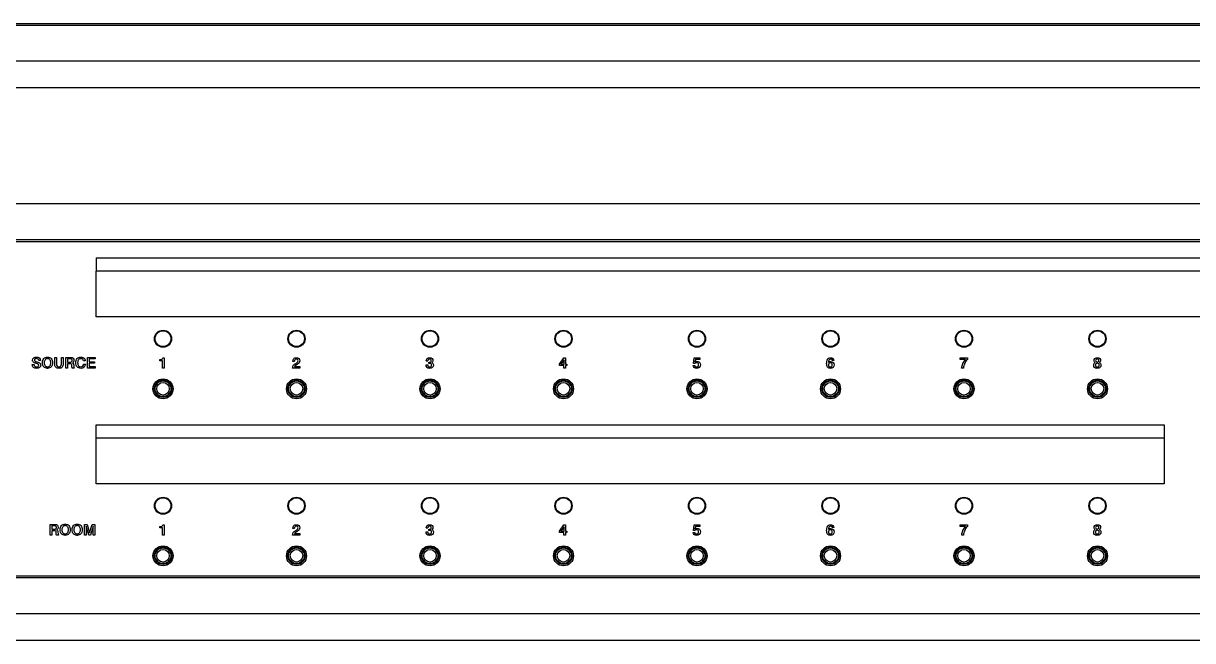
# Model space of a CAD drawing. Header units: inches. Extents: x 29 to 2254, y 8 to 2046.
# Drawn here: x 34.2 to 42.36, y 37.06 to 41.37 of the extents above; entities that cross this region are included whole.
import ezdxf

# ---------------------------------------------------------------- set-up
doc = ezdxf.new("R2010")
doc.units = ezdxf.units.IN
doc.header["$MEASUREMENT"] = 0
doc.layers.add('AV3', color=7, linetype='Continuous')

msp = doc.modelspace()

# ---------------------------------------------------------------- linework, layer by layer
at = {"color": 7, "linetype": 'Continuous'}
for p, q in [((47.4197, 40.1098), (31.312, 40.1098)), ((47.4197, 39.8591), (31.312, 39.8591)), ((47.4057, 39.8451), (31.326, 39.8451)), ((34.7051, 39.7328), (34.7051, 39.6395)), ((34.7051, 39.7328), (45.891, 39.7328)), ((34.7051, 39.3226), (34.7051, 39.6395)), ((45.891, 39.6395), (34.7051, 39.6395)), ((45.891, 39.3226), (34.7051, 39.3226)), ((34.4153, 38.9915), (34.4153, 39.0385)), ((34.4153, 39.0385), (34.4277, 39.0385)), ((34.4277, 39.0385), (34.4277, 38.9922)), ((34.4618, 38.9922), (34.4618, 39.0385)), ((34.4618, 39.0385), (34.4743, 39.0385)), ((34.4743, 39.0385), (34.4743, 38.9915)), ((34.4922, 38.9641), (34.4922, 39.0385)), ((34.4922, 39.0385), (34.5243, 39.0385)), ((34.5044, 39.0281), (34.5044, 39.0052)), ((34.5224, 39.0281), (34.5044, 39.0281)), ((34.5243, 39.0385), (34.5282, 39.0384)), ((34.6436, 38.9641), (34.6436, 39.0385)), ((34.6436, 39.0385), (34.697, 39.0385)), ((34.6558, 39.0276), (34.6558, 39.0082)), ((34.697, 39.0276), (34.6558, 39.0276)), ((34.697, 39.0385), (34.697, 39.0276)), ((35.1697, 39.0365), (35.1787, 39.0365)), ((35.1787, 39.0365), (35.1787, 38.9641)), ((37.94, 38.9916), (37.9694, 39.0344)), ((37.9694, 39.0344), (37.9825, 39.0344)), ((37.9825, 39.0344), (37.9825, 38.9906)), ((38.8746, 38.996), (38.8799, 39.0344)), ((38.8799, 39.0344), (38.9196, 39.0344)), ((38.9196, 39.0344), (38.9196, 39.0242)), ((40.7378, 39.0344), (40.788, 39.0344)), ((40.7378, 39.0237), (40.7378, 39.0344)), ((40.788, 39.0344), (40.788, 39.0247)), ((34.2585, 38.988), (34.2706, 38.988)), ((34.3152, 39.0168), (34.3034, 39.0168)), ((34.5045, 38.9641), (34.4922, 38.9641)), ((34.5044, 39.0052), (34.5221, 39.0052)), ((34.5045, 38.9947), (34.5045, 38.9641)), ((34.5232, 38.9947), (34.5045, 38.9947)), ((34.5355, 38.9739), (34.5351, 38.9828)), ((34.5512, 38.9641), (34.5373, 38.9641)), ((34.5474, 38.9855), (34.5481, 38.9748)), ((34.5512, 38.9662), (34.5512, 38.9641)), ((34.6287, 39.0152), (34.6164, 39.0152)), ((34.6168, 38.9908), (34.629, 38.9908)), ((34.6984, 38.9641), (34.6436, 38.9641)), ((34.6558, 39.0082), (34.6938, 39.0082)), ((34.6558, 38.9977), (34.6558, 38.9752)), ((34.6938, 38.9977), (34.6558, 38.9977)), ((34.6558, 38.9752), (34.6984, 38.9752)), ((34.6938, 39.0082), (34.6938, 38.9977)), ((34.6984, 38.9752), (34.6984, 38.9641)), ((35.1501, 39.0146), (35.1501, 39.023)), ((35.1671, 39.0146), (35.1501, 39.0146)), ((35.1671, 38.9641), (35.1671, 39.0146)), ((35.1787, 38.9641), (35.1671, 38.9641)), ((36.126, 38.9641), (36.0761, 38.9641)), ((36.0886, 39.0105), (36.0774, 39.0105)), ((36.0897, 38.9745), (36.126, 38.9745)), ((36.1095, 38.9909), (36.1074, 38.9897)), ((36.126, 38.9745), (36.126, 38.9641)), ((37.0079, 38.9864), (37.0193, 38.9864)), ((37.0207, 39.013), (37.0095, 39.013)), ((37.0282, 38.9967), (37.0282, 39.0057)), ((37.0292, 39.0057), (37.0309, 39.0057)), ((37.94, 38.9809), (37.94, 38.9916)), ((37.9711, 38.9809), (37.94, 38.9809)), ((37.9713, 39.0222), (37.9499, 38.9905)), ((37.9499, 38.9905), (37.9713, 38.9905)), ((37.9711, 38.9641), (37.9711, 38.9809)), ((37.9825, 38.9641), (37.9711, 38.9641)), ((37.9713, 38.9905), (37.9713, 39.0222)), ((37.9825, 38.9906), (37.9919, 38.9906)), ((37.9825, 38.9809), (37.9825, 38.9641)), ((37.9919, 38.9809), (37.9825, 38.9809)), ((37.9919, 38.9906), (37.9919, 38.9809)), ((38.8723, 38.9831), (38.884, 38.9831)), ((38.885, 38.9957), (38.8746, 38.996)), ((38.8882, 39.0242), (38.8858, 39.007)), ((38.9196, 39.0242), (38.8882, 39.0242)), ((39.8553, 39.0172), (39.8435, 39.0172)), ((40.7755, 39.0237), (40.7378, 39.0237)), ((40.7604, 38.9641), (40.7478, 38.9641)), ((34.7051, 38.4743), (34.7051, 38.5676)), ((34.7051, 38.5676), (42.1623, 38.5676)), ((42.1623, 38.5676), (42.1623, 38.4743)), ((34.7051, 38.1574), (34.7051, 38.4743)), ((42.1623, 38.4743), (34.7051, 38.4743)), ((42.1623, 38.4743), (42.1623, 38.1574)), ((42.1623, 38.1574), (34.7051, 38.1574)), ((34.3822, 37.7989), (34.3822, 37.8734)), ((34.3822, 37.8734), (34.4143, 37.8734)), ((34.3944, 37.8629), (34.3944, 37.84)), ((34.4125, 37.8629), (34.3944, 37.8629)), ((34.3944, 37.84), (34.4122, 37.84)), ((34.3945, 37.8295), (34.3945, 37.7989)), ((34.4133, 37.8295), (34.3945, 37.8295)), ((34.4143, 37.8734), (34.4182, 37.8732)), ((34.4255, 37.8087), (34.4251, 37.8176)), ((34.4375, 37.8203), (34.4382, 37.8096)), ((34.4413, 37.801), (34.4413, 37.7989)), ((34.6226, 37.7989), (34.6226, 37.8734)), ((34.6226, 37.8734), (34.6406, 37.8734)), ((34.6341, 37.8604), (34.6341, 37.7989)), ((34.6523, 37.7989), (34.6341, 37.8604)), ((34.6406, 37.8734), (34.6585, 37.8138)), ((34.6585, 37.8138), (34.6766, 37.8734)), ((34.6829, 37.8604), (34.6644, 37.7989)), ((34.6766, 37.8734), (34.6947, 37.8734)), ((34.6829, 37.7989), (34.6829, 37.8604)), ((34.6947, 37.8734), (34.6947, 37.7989)), ((35.1502, 37.8494), (35.1502, 37.8578)), ((35.1672, 37.8494), (35.1502, 37.8494)), ((35.1672, 37.7989), (35.1672, 37.8494)), ((35.1697, 37.8713), (35.1787, 37.8713)), ((35.1787, 37.8713), (35.1787, 37.7989)), ((36.0886, 37.8453), (36.0775, 37.8453)), ((36.0897, 37.8093), (36.126, 37.8093)), ((36.0954, 37.8293), (36.0995, 37.8318)), ((36.1095, 37.8257), (36.1075, 37.8245)), ((36.126, 37.8093), (36.126, 37.7989)), ((37.0079, 37.8212), (37.0193, 37.8212)), ((37.0207, 37.8478), (37.0095, 37.8478)), ((37.0282, 37.8315), (37.0282, 37.8405)), ((37.0292, 37.8405), (37.031, 37.8405)), ((37.94, 37.8264), (37.9694, 37.8692)), ((37.94, 37.8158), (37.94, 37.8264)), ((37.9711, 37.8158), (37.94, 37.8158)), ((37.9713, 37.857), (37.9499, 37.8253)), ((37.9499, 37.8253), (37.9713, 37.8253)), ((37.9694, 37.8692), (37.9825, 37.8692)), ((37.9711, 37.7989), (37.9711, 37.8158)), ((37.9713, 37.8253), (37.9713, 37.857)), ((37.9825, 37.8692), (37.9825, 37.8254)), ((37.9825, 37.8254), (37.9919, 37.8254)), ((37.9825, 37.8158), (37.9825, 37.7989)), ((37.9919, 37.8158), (37.9825, 37.8158)), ((37.9919, 37.8254), (37.9919, 37.8158)), ((38.8724, 37.8179), (38.884, 37.8179)), ((38.8746, 37.8308), (38.8799, 37.8692)), ((38.885, 37.8305), (38.8746, 37.8308)), ((38.8799, 37.8692), (38.9196, 37.8692)), ((38.8882, 37.859), (38.8858, 37.8418)), ((38.9196, 37.859), (38.8882, 37.859)), ((38.9196, 37.8692), (38.9196, 37.859)), ((39.8553, 37.852), (39.8436, 37.852)), ((40.7378, 37.8692), (40.7881, 37.8692)), ((40.7378, 37.8585), (40.7378, 37.8692)), ((40.7755, 37.8585), (40.7378, 37.8585)), ((40.7881, 37.8692), (40.7881, 37.8595)), ((34.3945, 37.7989), (34.3822, 37.7989)), ((34.4413, 37.7989), (34.4274, 37.7989)), ((34.6341, 37.7989), (34.6226, 37.7989)), ((34.6644, 37.7989), (34.6523, 37.7989)), ((34.6947, 37.7989), (34.6829, 37.7989)), ((35.1787, 37.7989), (35.1672, 37.7989)), ((36.126, 37.7989), (36.0761, 37.7989)), ((37.9825, 37.7989), (37.9711, 37.7989)), ((40.7604, 37.7989), (40.7479, 37.7989)), ((47.4197, 37.4998), (31.312, 37.4998)), ((31.326, 37.5138), (47.4057, 37.5138)), ((47.4197, 37.249), (31.312, 37.249)), ((47.4197, 37.0626), (31.312, 37.0626))]:
    msp.add_line(p, q, dxfattribs=at)
for centre, radius in [((35.1712, 39.1688), 0.0597), ((35.1712, 39.1693), 0.055), ((36.1033, 39.1688), 0.0597), ((36.1033, 39.1693), 0.055), ((37.0355, 39.1688), 0.0597), ((37.0355, 39.1693), 0.055), ((37.9676, 39.1688), 0.0597), ((37.9676, 39.1693), 0.055), ((38.8998, 39.1688), 0.0597), ((38.8998, 39.1693), 0.055), ((39.832, 39.1688), 0.0597), ((39.832, 39.1693), 0.055), ((40.7641, 39.1688), 0.0597), ((40.7641, 39.1693), 0.055), ((41.6963, 39.1688), 0.0597), ((41.6963, 39.1693), 0.055), ((35.1712, 38.8192), 0.0699), ((35.1712, 38.8197), 0.0606), ((35.1712, 38.8197), 0.0547), ((35.1712, 38.8197), 0.0437), ((36.1033, 38.8192), 0.0699), ((36.1033, 38.8197), 0.0606), ((36.1033, 38.8197), 0.0547), ((36.1033, 38.8197), 0.0437), ((37.0355, 38.8192), 0.0699), ((37.0355, 38.8197), 0.0606), ((37.0355, 38.8197), 0.0547), ((37.0355, 38.8197), 0.0437), ((37.9676, 38.8192), 0.0699), ((37.9676, 38.8197), 0.0606), ((37.9676, 38.8197), 0.0547), ((37.9676, 38.8197), 0.0437), ((38.8998, 38.8192), 0.0699), ((38.8998, 38.8197), 0.0606), ((38.8998, 38.8197), 0.0547), ((38.8998, 38.8197), 0.0437), ((39.832, 38.8192), 0.0699), ((39.832, 38.8197), 0.0606), ((39.832, 38.8197), 0.0547), ((39.832, 38.8197), 0.0437), ((40.7641, 38.8192), 0.0699), ((40.7641, 38.8197), 0.0606), ((40.7641, 38.8197), 0.0547), ((40.7641, 38.8197), 0.0437), ((41.6963, 38.8192), 0.0699), ((41.6963, 38.8197), 0.0606), ((41.6963, 38.8197), 0.0547), ((41.6963, 38.8197), 0.0437), ((35.1712, 38.0036), 0.0597), ((35.1712, 38.0041), 0.055), ((36.1033, 38.0036), 0.0597), ((36.1033, 38.0041), 0.055), ((37.0355, 38.0036), 0.0597), ((37.0355, 38.0041), 0.055), ((37.9676, 38.0036), 0.0597), ((37.9676, 38.0041), 0.055), ((38.8998, 38.0036), 0.0597), ((38.8998, 38.0041), 0.055), ((39.832, 38.0036), 0.0597), ((39.832, 38.0041), 0.055), ((40.7641, 38.0036), 0.0597), ((40.7641, 38.0041), 0.055), ((41.6963, 38.0036), 0.0597), ((41.6963, 38.0041), 0.055), ((35.1712, 37.654), 0.0699), ((36.1033, 37.654), 0.0699), ((37.0355, 37.654), 0.0699), ((37.9676, 37.654), 0.0699), ((38.8998, 37.654), 0.0699), ((39.832, 37.654), 0.0699), ((40.7641, 37.654), 0.0699), ((41.6963, 37.654), 0.0699), ((35.1712, 37.6545), 0.0606), ((35.1712, 37.6545), 0.0547), ((35.1712, 37.6545), 0.0437), ((36.1033, 37.6545), 0.0606), ((36.1033, 37.6545), 0.0547), ((36.1033, 37.6545), 0.0437), ((37.0355, 37.6545), 0.0606), ((37.0355, 37.6545), 0.0547), ((37.0355, 37.6545), 0.0437), ((37.9676, 37.6545), 0.0606), ((37.9676, 37.6545), 0.0547), ((37.9676, 37.6545), 0.0437), ((38.8998, 37.6545), 0.0606), ((38.8998, 37.6545), 0.0547), ((38.8998, 37.6545), 0.0437), ((39.832, 37.6545), 0.0606), ((39.832, 37.6545), 0.0547), ((39.832, 37.6545), 0.0437), ((40.7641, 37.6545), 0.0606), ((40.7641, 37.6545), 0.0547), ((40.7641, 37.6545), 0.0437), ((41.6963, 37.6545), 0.0606), ((41.6963, 37.6545), 0.0547), ((41.6963, 37.6545), 0.0437)]:
    msp.add_circle(centre, radius, dxfattribs=at)
for points, knots in [([(34.2835, 38.9973), (34.2772, 38.9989), (34.2679, 39.0017), (34.2614, 39.0117), (34.2596, 39.0225), (34.2675, 39.0381), (34.2848, 39.0412), (34.295, 39.0401), (34.2982, 39.0392)], [0, 0, 0, 0, 0.237308, 0.324022, 0.420466, 0.626125, 0.880444, 1, 1, 1, 1]), ([(34.3034, 39.0168), (34.3032, 39.0204), (34.2994, 39.0285), (34.2876, 39.031), (34.277, 39.0291), (34.273, 39.0227), (34.2732, 39.0195), (34.2732, 39.0191)], [0, 0, 0, 0, 0.256574, 0.542097, 0.782459, 0.96926, 1, 1, 1, 1]), ([(34.2982, 39.0392), (34.2986, 39.0391), (34.3021, 39.0381), (34.3111, 39.0333), (34.3151, 39.0231), (34.3152, 39.0168)], [0, 0, 0, 0, 0.041342, 0.369093, 1, 1, 1, 1]), ([(34.3634, 38.962), (34.3588, 38.9621), (34.3496, 38.9637), (34.3378, 38.9719), (34.3303, 38.9853), (34.3285, 39.0012), (34.3303, 39.0171), (34.3377, 39.0306), (34.3501, 39.039), (34.3598, 39.0405), (34.3649, 39.0405)], [0, 0, 0, 0, 0.115188, 0.232024, 0.353645, 0.493706, 0.633767, 0.755388, 0.871414, 1, 1, 1, 1]), ([(34.3649, 39.0297), (34.3616, 39.0297), (34.3551, 39.0286), (34.3471, 39.0224), (34.3425, 39.0127), (34.3414, 39.0012), (34.3425, 38.9898), (34.3471, 38.9801), (34.3551, 38.9738), (34.3619, 38.9727), (34.3656, 38.9728), (34.3659, 38.9728)], [0, 0, 0, 0, 0.118705, 0.228541, 0.349526, 0.494084, 0.638238, 0.759317, 0.869995, 0.988224, 1, 1, 1, 1]), ([(34.3649, 39.0405), (34.37, 39.0405), (34.3797, 39.039), (34.392, 39.0306), (34.3994, 39.0171), (34.4012, 39.0012), (34.3994, 38.9853), (34.392, 38.9719), (34.3797, 38.9634), (34.3695, 38.9619), (34.3639, 38.962), (34.3634, 38.962)], [0, 0, 0, 0, 0.125203, 0.238451, 0.35722, 0.493648, 0.630076, 0.748846, 0.862902, 0.987508, 1, 1, 1, 1]), ([(34.3659, 38.9728), (34.3689, 38.9729), (34.375, 38.974), (34.3827, 38.9801), (34.3873, 38.9898), (34.3884, 39.0012), (34.3873, 39.0127), (34.3827, 39.0224), (34.3747, 39.0286), (34.3683, 39.0297), (34.3649, 39.0297)], [0, 0, 0, 0, 0.108648, 0.221997, 0.346115, 0.493887, 0.642061, 0.765987, 0.87841, 1, 1, 1, 1]), ([(34.5221, 39.0052), (34.5259, 39.0052), (34.5321, 39.0055), (34.5364, 39.0117), (34.5369, 39.0167), (34.5364, 39.0217), (34.5322, 39.0277), (34.5262, 39.0281), (34.5224, 39.0281)], [0, 0, 0, 0, 0.273866, 0.378335, 0.505425, 0.629454, 0.731682, 1, 1, 1, 1]), ([(34.5282, 39.0384), (34.5336, 39.0384), (34.5457, 39.035), (34.5504, 39.0193), (34.5477, 39.0066), (34.5417, 39.0016), (34.5385, 39.0004)], [0, 0, 0, 0, 0.304048, 0.603729, 0.810846, 1, 1, 1, 1]), ([(34.5628, 39.0062), (34.563, 39.0101), (34.5645, 39.0187), (34.5709, 39.0307), (34.5831, 39.0391), (34.5969, 39.041), (34.6096, 39.0396), (34.623, 39.033), (34.6281, 39.0221), (34.6287, 39.0152)], [0, 0, 0, 0, 0.118645, 0.263609, 0.401877, 0.554609, 0.679497, 0.789305, 1, 1, 1, 1]), ([(34.6164, 39.0152), (34.6158, 39.0192), (34.6112, 39.0276), (34.5988, 39.0301), (34.5881, 39.0284), (34.5803, 39.0224), (34.5759, 39.0129), (34.575, 39.003), (34.5754, 38.9964), (34.5758, 38.9938)], [0, 0, 0, 0, 0.163399, 0.346242, 0.477249, 0.598212, 0.730975, 0.891409, 1, 1, 1, 1]), ([(35.1501, 39.023), (35.155, 39.023), (35.165, 39.0233), (35.1692, 39.0326), (35.1697, 39.0365)], [0, 0, 0, 0, 0.552371, 1, 1, 1, 1]), ([(36.0774, 39.011), (36.0774, 39.0176), (36.0803, 39.0284), (36.0921, 39.0356), (36.1048, 39.0374), (36.1213, 39.033), (36.1263, 39.0204), (36.1263, 39.0145)], [0, 0, 0, 0, 0.263354, 0.387251, 0.527066, 0.771001, 1, 1, 1, 1]), ([(36.0995, 38.997), (36.1061, 39.0008), (36.1174, 39.0093), (36.1116, 39.0242), (36.1026, 39.0271), (36.0967, 39.0256), (36.0947, 39.0244)], [0, 0, 0, 0, 0.467115, 0.65732, 0.855104, 1, 1, 1, 1]), ([(37.0095, 39.0135), (37.0095, 39.0194), (37.0126, 39.0292), (37.0234, 39.0357), (37.033, 39.0369), (37.0423, 39.0358), (37.0527, 39.0308), (37.0563, 39.0222), (37.0563, 39.0167), (37.0563, 39.0164)], [0, 0, 0, 0, 0.253389, 0.377345, 0.515041, 0.65354, 0.771912, 0.989229, 1, 1, 1, 1]), ([(37.0329, 39.0267), (37.0295, 39.0267), (37.0224, 39.0245), (37.0207, 39.017), (37.0207, 39.0136)], [0, 0, 0, 0, 0.486545, 1, 1, 1, 1]), ([(37.0309, 39.0057), (37.0344, 39.0057), (37.0419, 39.0063), (37.0453, 39.0163), (37.042, 39.0251), (37.036, 39.0267), (37.0329, 39.0267)], [0, 0, 0, 0, 0.289932, 0.533591, 0.758573, 1, 1, 1, 1]), ([(39.8496, 38.9688), (39.8474, 38.9666), (39.8417, 38.9629), (39.8312, 38.9615), (39.8202, 38.9632), (39.8109, 38.9707), (39.8059, 38.9826), (39.8047, 38.9974), (39.806, 39.0127), (39.8103, 39.024), (39.8144, 39.0287), (39.8155, 39.0298)], [0, 0, 0, 0, 0.090147, 0.18811, 0.298921, 0.401333, 0.516791, 0.660179, 0.824204, 0.955016, 1, 1, 1, 1]), ([(39.8155, 39.0298), (39.8172, 39.0315), (39.8226, 39.0353), (39.8346, 39.0375), (39.8503, 39.0336), (39.855, 39.0224), (39.8553, 39.0172)], [0, 0, 0, 0, 0.137496, 0.378269, 0.697474, 1, 1, 1, 1]), ([(39.8435, 39.0172), (39.8433, 39.0198), (39.841, 39.0254), (39.831, 39.028), (39.8185, 39.0209), (39.8179, 39.0097), (39.8177, 39.0037)], [0, 0, 0, 0, 0.170694, 0.346201, 0.610012, 1, 1, 1, 1]), ([(40.788, 39.0247), (40.7804, 39.0163), (40.7672, 38.9975), (40.7615, 38.9751), (40.7604, 38.9641)], [0, 0, 0, 0, 0.505977, 1, 1, 1, 1]), ([(41.6811, 39.0026), (41.6784, 39.0039), (41.6733, 39.0079), (41.6707, 39.0193), (41.6771, 39.0341), (41.6936, 39.0375), (41.7046, 39.0356), (41.7085, 39.0335)], [0, 0, 0, 0, 0.139596, 0.278511, 0.518448, 0.794361, 1, 1, 1, 1]), ([(41.6949, 39.0267), (41.6918, 39.0267), (41.6859, 39.0253), (41.6823, 39.0167), (41.6857, 39.0079), (41.6919, 39.0064), (41.6952, 39.0064), (41.6954, 39.0064)], [0, 0, 0, 0, 0.25708, 0.488722, 0.727994, 0.986936, 1, 1, 1, 1]), ([(41.6954, 39.0064), (41.6984, 39.0065), (41.7042, 39.008), (41.7077, 39.0166), (41.7041, 39.0254), (41.6981, 39.0267), (41.6949, 39.0267)], [0, 0, 0, 0, 0.25313, 0.494513, 0.733517, 1, 1, 1, 1]), ([(41.7085, 39.0335), (41.7097, 39.0329), (41.7149, 39.0292), (41.7193, 39.0193), (41.7167, 39.0079), (41.7116, 39.0039), (41.7089, 39.0026)], [0, 0, 0, 0, 0.110547, 0.518709, 0.758984, 1, 1, 1, 1]), ([(34.2774, 38.9634), (34.277, 38.9635), (34.2731, 38.9646), (34.263, 38.9696), (34.2589, 38.981), (34.2585, 38.988)], [0, 0, 0, 0, 0.042094, 0.362538, 1, 1, 1, 1]), ([(34.2706, 38.988), (34.2709, 38.9838), (34.2751, 38.9746), (34.2884, 38.9719), (34.2999, 38.974), (34.3041, 38.9807), (34.3039, 38.9837), (34.3039, 38.9839)], [0, 0, 0, 0, 0.268854, 0.569741, 0.804439, 0.989994, 1, 1, 1, 1]), ([(34.2732, 39.0191), (34.2733, 39.0182), (34.274, 39.016), (34.2768, 39.0127), (34.2829, 39.0101), (34.2923, 39.0075), (34.3028, 39.0046), (34.3122, 39), (34.3166, 38.993), (34.3177, 38.9848), (34.3161, 38.9756), (34.3096, 38.9677), (34.2999, 38.9629), (34.2887, 38.9617), (34.281, 38.9624), (34.2774, 38.9634)], [0, 0, 0, 0, 0.023407, 0.058921, 0.111403, 0.19467, 0.321212, 0.402599, 0.464154, 0.533735, 0.619743, 0.703946, 0.795929, 0.901893, 1, 1, 1, 1]), ([(34.3039, 38.9839), (34.3038, 38.9851), (34.3028, 38.9879), (34.3, 38.9918), (34.2941, 38.9946), (34.2885, 38.996), (34.2846, 38.997), (34.2835, 38.9973)], [0, 0, 0, 0, 0.142604, 0.328426, 0.53614, 0.870021, 1, 1, 1, 1]), ([(34.4743, 38.9915), (34.4743, 38.9838), (34.4709, 38.9711), (34.4569, 38.9629), (34.4447, 38.9615), (34.4324, 38.9628), (34.4182, 38.9709), (34.4153, 38.9837), (34.4153, 38.9915)], [0, 0, 0, 0, 0.246989, 0.363746, 0.499041, 0.636464, 0.751508, 1, 1, 1, 1]), ([(34.4277, 38.9922), (34.4277, 38.9873), (34.4289, 38.9792), (34.4374, 38.9738), (34.4447, 38.9731), (34.452, 38.9738), (34.4606, 38.9792), (34.4618, 38.9873), (34.4618, 38.9922)], [0, 0, 0, 0, 0.257457, 0.366867, 0.499439, 0.632796, 0.742841, 1, 1, 1, 1]), ([(34.5351, 38.9828), (34.5349, 38.9861), (34.5339, 38.9939), (34.5263, 38.9947), (34.5232, 38.9947)], [0, 0, 0, 0, 0.522998, 1, 1, 1, 1]), ([(34.5373, 38.9641), (34.5367, 38.9651), (34.5357, 38.9684), (34.5356, 38.9717), (34.5355, 38.9739)], [0, 0, 0, 0, 0.365814, 1, 1, 1, 1]), ([(34.5385, 39.0004), (34.5411, 38.9996), (34.5469, 38.9959), (34.5473, 38.989), (34.5474, 38.9855)], [0, 0, 0, 0, 0.431691, 1, 1, 1, 1]), ([(34.629, 38.9908), (34.6287, 38.9832), (34.6234, 38.9712), (34.6094, 38.9631), (34.5963, 38.9613), (34.5825, 38.9634), (34.5707, 38.972), (34.5637, 38.9854), (34.5624, 38.9974), (34.5626, 39.0046), (34.5628, 39.0062)], [0, 0, 0, 0, 0.205272, 0.311943, 0.426347, 0.556973, 0.677905, 0.806058, 0.954974, 1, 1, 1, 1]), ([(34.5758, 38.9938), (34.5761, 38.9924), (34.5771, 38.9878), (34.5815, 38.9778), (34.5961, 38.971), (34.6122, 38.9763), (34.6165, 38.9861), (34.6168, 38.9908)], [0, 0, 0, 0, 0.066035, 0.232756, 0.529475, 0.767053, 1, 1, 1, 1]), ([(36.0761, 38.9644), (36.0761, 38.9701), (36.0781, 38.9794), (36.0853, 38.9872), (36.0906, 38.9914), (36.095, 38.9944), (36.0981, 38.9962), (36.0995, 38.997)], [0, 0, 0, 0, 0.409504, 0.62236, 0.747155, 0.885821, 1, 1, 1, 1]), ([(36.0947, 39.0244), (36.0937, 39.0239), (36.0898, 39.0208), (36.0886, 39.0154), (36.0886, 39.0116)], [0, 0, 0, 0, 0.223301, 1, 1, 1, 1]), ([(36.1074, 38.9897), (36.1051, 38.9883), (36.0986, 38.9842), (36.0913, 38.9793), (36.0897, 38.9745)], [0, 0, 0, 0, 0.351358, 1, 1, 1, 1]), ([(36.1263, 39.0145), (36.1262, 39.0099), (36.123, 38.9997), (36.1143, 38.9937), (36.1095, 38.9909)], [0, 0, 0, 0, 0.445769, 1, 1, 1, 1]), ([(37.0214, 38.9639), (37.0189, 38.965), (37.0111, 38.9699), (37.0079, 38.9797), (37.0079, 38.9859)], [0, 0, 0, 0, 0.306037, 1, 1, 1, 1]), ([(37.0193, 38.9864), (37.0193, 38.9827), (37.0213, 38.9746), (37.0327, 38.9711), (37.0439, 38.9739), (37.0466, 38.9813), (37.0466, 38.9849), (37.0466, 38.9851)], [0, 0, 0, 0, 0.259484, 0.506818, 0.757334, 0.988037, 1, 1, 1, 1]), ([(37.0474, 39.0026), (37.0508, 39.0014), (37.0571, 38.9965), (37.0604, 38.9828), (37.055, 38.969), (37.043, 38.9628), (37.0327, 38.9615), (37.0252, 38.9625), (37.0217, 38.9638), (37.0214, 38.9639)], [0, 0, 0, 0, 0.149265, 0.30449, 0.559183, 0.692688, 0.845583, 0.987326, 1, 1, 1, 1]), ([(37.0466, 38.9851), (37.0465, 38.9884), (37.0446, 38.9933), (37.0384, 38.9964), (37.0337, 38.9968), (37.0302, 38.9968), (37.0287, 38.9967), (37.0282, 38.9967)], [0, 0, 0, 0, 0.372952, 0.574131, 0.815491, 0.932304, 1, 1, 1, 1]), ([(37.0563, 39.0164), (37.0563, 39.0135), (37.0548, 39.0077), (37.05, 39.0038), (37.0474, 39.0026)], [0, 0, 0, 0, 0.487515, 1, 1, 1, 1]), ([(38.9144, 38.9675), (38.9096, 38.9638), (38.8969, 38.9602), (38.8783, 38.9653), (38.8728, 38.9774), (38.8723, 38.9831)], [0, 0, 0, 0, 0.339926, 0.680125, 1, 1, 1, 1]), ([(38.884, 38.9831), (38.8843, 38.9801), (38.8872, 38.9738), (38.8974, 38.9709), (38.9087, 38.9748), (38.9113, 38.9836), (38.911, 38.9885), (38.9109, 38.9893)], [0, 0, 0, 0, 0.208104, 0.424303, 0.681719, 0.947444, 1, 1, 1, 1]), ([(38.9109, 38.9893), (38.9106, 38.9924), (38.9079, 38.9991), (38.8982, 39.0023), (38.8899, 39.0006), (38.8863, 38.9975), (38.885, 38.9957)], [0, 0, 0, 0, 0.26867, 0.598087, 0.800501, 1, 1, 1, 1]), ([(38.8858, 39.007), (38.8876, 39.0085), (38.892, 39.0107), (38.9029, 39.0121), (38.919, 39.0067), (38.9257, 38.9866), (38.9203, 38.9727), (38.9149, 38.968), (38.9144, 38.9675)], [0, 0, 0, 0, 0.092404, 0.195666, 0.449479, 0.707111, 0.97095, 1, 1, 1, 1]), ([(39.8177, 39.0037), (39.8196, 39.0059), (39.8247, 39.0096), (39.8366, 39.0113), (39.8523, 39.0057), (39.8586, 38.9865), (39.8542, 38.9735), (39.8496, 38.9688)], [0, 0, 0, 0, 0.119255, 0.247872, 0.48695, 0.732781, 1, 1, 1, 1]), ([(39.8314, 39.0005), (39.8277, 39.0005), (39.8202, 38.9978), (39.8172, 38.9862), (39.8203, 38.9748), (39.8278, 38.9717), (39.8314, 38.9718)], [0, 0, 0, 0, 0.241648, 0.499705, 0.758886, 1, 1, 1, 1]), ([(39.8314, 38.9718), (39.835, 38.9718), (39.8426, 38.9749), (39.8454, 38.9865), (39.8423, 38.9979), (39.835, 39.0005), (39.8314, 39.0005)], [0, 0, 0, 0, 0.241723, 0.512334, 0.761267, 1, 1, 1, 1]), ([(40.7478, 38.9641), (40.7489, 38.9747), (40.7549, 38.9966), (40.7679, 39.0151), (40.7755, 39.0237)], [0, 0, 0, 0, 0.481897, 1, 1, 1, 1]), ([(41.6826, 38.9642), (41.6803, 38.9651), (41.6729, 38.9697), (41.6683, 38.9826), (41.6714, 38.9962), (41.6777, 39.0012), (41.6811, 39.0026)], [0, 0, 0, 0, 0.154255, 0.5325, 0.769533, 1, 1, 1, 1]), ([(41.6949, 38.9973), (41.6913, 38.9973), (41.6841, 38.9953), (41.6804, 38.9847), (41.6842, 38.9742), (41.6914, 38.9721), (41.6952, 38.9721), (41.6954, 38.9722)], [0, 0, 0, 0, 0.252645, 0.495683, 0.737206, 0.987122, 1, 1, 1, 1]), ([(41.7089, 39.0026), (41.7123, 39.0013), (41.7185, 38.9962), (41.7218, 38.9826), (41.7166, 38.9689), (41.705, 38.9628), (41.6947, 38.9616), (41.687, 38.9625), (41.6831, 38.9639), (41.6826, 38.9642)], [0, 0, 0, 0, 0.148762, 0.305679, 0.553881, 0.682618, 0.831136, 0.974788, 1, 1, 1, 1]), ([(41.6954, 38.9722), (41.6989, 38.9722), (41.7059, 38.9743), (41.7096, 38.9849), (41.7057, 38.9954), (41.6986, 38.9973), (41.6949, 38.9973)], [0, 0, 0, 0, 0.248317, 0.500731, 0.74221, 1, 1, 1, 1]), ([(34.4122, 37.84), (34.416, 37.84), (34.4221, 37.8403), (34.4264, 37.8465), (34.4269, 37.8515), (34.4264, 37.8565), (34.4222, 37.8625), (34.4162, 37.8629), (34.4125, 37.8629)], [0, 0, 0, 0, 0.273874, 0.378392, 0.50543, 0.629351, 0.731674, 1, 1, 1, 1]), ([(34.4251, 37.8176), (34.4249, 37.8209), (34.424, 37.8287), (34.4163, 37.8295), (34.4133, 37.8295)], [0, 0, 0, 0, 0.522998, 1, 1, 1, 1]), ([(34.4182, 37.8732), (34.4237, 37.8732), (34.4358, 37.8698), (34.4404, 37.8541), (34.4378, 37.8414), (34.4318, 37.8364), (34.4286, 37.8352)], [0, 0, 0, 0, 0.304048, 0.603729, 0.810846, 1, 1, 1, 1]), ([(34.4274, 37.7989), (34.4268, 37.7999), (34.4257, 37.8032), (34.4256, 37.8065), (34.4255, 37.8087)], [0, 0, 0, 0, 0.365814, 1, 1, 1, 1]), ([(34.4286, 37.8352), (34.4312, 37.8344), (34.437, 37.8307), (34.4373, 37.8238), (34.4375, 37.8203)], [0, 0, 0, 0, 0.431691, 1, 1, 1, 1]), ([(34.4869, 37.7968), (34.4823, 37.7969), (34.4731, 37.7985), (34.4612, 37.8067), (34.4538, 37.8201), (34.452, 37.836), (34.4538, 37.852), (34.4612, 37.8654), (34.4736, 37.8738), (34.4833, 37.8753), (34.4884, 37.8753)], [0, 0, 0, 0, 0.115187, 0.232023, 0.353626, 0.493707, 0.633787, 0.75539, 0.871414, 1, 1, 1, 1]), ([(34.4884, 37.8645), (34.4851, 37.8645), (34.4786, 37.8634), (34.4706, 37.8572), (34.466, 37.8475), (34.4649, 37.836), (34.466, 37.8246), (34.4706, 37.8149), (34.4786, 37.8086), (34.4854, 37.8075), (34.4891, 37.8076), (34.4894, 37.8076)], [0, 0, 0, 0, 0.118706, 0.228537, 0.349497, 0.494082, 0.638179, 0.759307, 0.870001, 0.988224, 1, 1, 1, 1]), ([(34.4884, 37.8753), (34.4935, 37.8753), (34.5032, 37.8738), (34.5155, 37.8654), (34.5229, 37.8519), (34.5247, 37.836), (34.5229, 37.8201), (34.5155, 37.8067), (34.5032, 37.7982), (34.493, 37.7967), (34.4874, 37.7968), (34.4869, 37.7968)], [0, 0, 0, 0, 0.125201, 0.238454, 0.357257, 0.493646, 0.630035, 0.748838, 0.862905, 0.987508, 1, 1, 1, 1]), ([(34.4894, 37.8076), (34.4924, 37.8077), (34.4984, 37.8088), (34.5061, 37.8149), (34.5107, 37.8246), (34.5119, 37.836), (34.5107, 37.8475), (34.5062, 37.8572), (34.4982, 37.8634), (34.4917, 37.8645), (34.4884, 37.8645)], [0, 0, 0, 0, 0.108643, 0.222008, 0.346177, 0.49389, 0.642092, 0.765991, 0.878409, 1, 1, 1, 1]), ([(34.5702, 37.7968), (34.5656, 37.7969), (34.5565, 37.7985), (34.5446, 37.8067), (34.5372, 37.8201), (34.5354, 37.836), (34.5372, 37.852), (34.5446, 37.8654), (34.5569, 37.8738), (34.5666, 37.8753), (34.5717, 37.8753)], [0, 0, 0, 0, 0.115187, 0.232023, 0.353626, 0.493707, 0.633787, 0.75539, 0.871414, 1, 1, 1, 1]), ([(34.5717, 37.8645), (34.5684, 37.8645), (34.562, 37.8634), (34.5539, 37.8572), (34.5494, 37.8475), (34.5482, 37.836), (34.5494, 37.8246), (34.554, 37.8149), (34.5619, 37.8086), (34.5687, 37.8075), (34.5724, 37.8076), (34.5727, 37.8076)], [0, 0, 0, 0, 0.118706, 0.228537, 0.349497, 0.494082, 0.638179, 0.759307, 0.870001, 0.988224, 1, 1, 1, 1]), ([(34.5717, 37.8753), (34.5768, 37.8753), (34.5866, 37.8738), (34.5989, 37.8654), (34.6063, 37.8519), (34.6081, 37.836), (34.6063, 37.8201), (34.5989, 37.8067), (34.5866, 37.7982), (34.5763, 37.7967), (34.5707, 37.7968), (34.5702, 37.7968)], [0, 0, 0, 0, 0.125201, 0.238454, 0.357257, 0.493646, 0.630035, 0.748838, 0.862905, 0.987508, 1, 1, 1, 1]), ([(34.5727, 37.8076), (34.5757, 37.8077), (34.5818, 37.8088), (34.5895, 37.8149), (34.5941, 37.8246), (34.5952, 37.836), (34.5941, 37.8475), (34.5895, 37.8572), (34.5815, 37.8634), (34.5751, 37.8645), (34.5717, 37.8645)], [0, 0, 0, 0, 0.108643, 0.222008, 0.346177, 0.49389, 0.642092, 0.765991, 0.878409, 1, 1, 1, 1]), ([(35.1502, 37.8578), (35.155, 37.8578), (35.165, 37.8581), (35.1692, 37.8674), (35.1697, 37.8713)], [0, 0, 0, 0, 0.552371, 1, 1, 1, 1]), ([(36.0761, 37.7992), (36.0761, 37.8049), (36.079, 37.818), (36.0897, 37.8258), (36.0954, 37.8293)], [0, 0, 0, 0, 0.46395, 1, 1, 1, 1]), ([(36.0775, 37.8458), (36.0775, 37.8524), (36.0803, 37.8632), (36.0921, 37.8704), (36.1048, 37.8722), (36.1214, 37.8678), (36.1263, 37.8552), (36.1263, 37.8493)], [0, 0, 0, 0, 0.263354, 0.387251, 0.527066, 0.771001, 1, 1, 1, 1]), ([(36.0947, 37.8592), (36.0937, 37.8587), (36.0899, 37.8556), (36.0886, 37.8502), (36.0886, 37.8464)], [0, 0, 0, 0, 0.223301, 1, 1, 1, 1]), ([(36.1075, 37.8245), (36.1051, 37.8231), (36.0986, 37.819), (36.0913, 37.8141), (36.0897, 37.8093)], [0, 0, 0, 0, 0.351358, 1, 1, 1, 1]), ([(36.0995, 37.8318), (36.1061, 37.8356), (36.1174, 37.8441), (36.1116, 37.859), (36.1026, 37.862), (36.0967, 37.8604), (36.0947, 37.8592)], [0, 0, 0, 0, 0.467115, 0.65732, 0.855104, 1, 1, 1, 1]), ([(36.1263, 37.8493), (36.1263, 37.8447), (36.123, 37.8345), (36.1143, 37.8285), (36.1095, 37.8257)], [0, 0, 0, 0, 0.445769, 1, 1, 1, 1]), ([(37.0215, 37.7987), (37.0189, 37.7998), (37.0111, 37.8047), (37.0079, 37.8145), (37.0079, 37.8207)], [0, 0, 0, 0, 0.306037, 1, 1, 1, 1]), ([(37.0095, 37.8483), (37.0095, 37.8543), (37.0126, 37.864), (37.0234, 37.8705), (37.033, 37.8717), (37.0423, 37.8706), (37.0527, 37.8656), (37.0563, 37.8571), (37.0564, 37.8515), (37.0563, 37.8512)], [0, 0, 0, 0, 0.253392, 0.377349, 0.515046, 0.653552, 0.771909, 0.989228, 1, 1, 1, 1]), ([(37.0193, 37.8212), (37.0193, 37.8175), (37.0213, 37.8094), (37.0328, 37.8059), (37.0439, 37.8087), (37.0466, 37.8161), (37.0466, 37.8198), (37.0466, 37.8199)], [0, 0, 0, 0, 0.259484, 0.506818, 0.757334, 0.988037, 1, 1, 1, 1]), ([(37.0329, 37.8615), (37.0295, 37.8615), (37.0224, 37.8593), (37.0207, 37.8518), (37.0207, 37.8484)], [0, 0, 0, 0, 0.486545, 1, 1, 1, 1]), ([(37.0474, 37.8374), (37.0508, 37.8362), (37.0571, 37.8313), (37.0605, 37.8176), (37.055, 37.8038), (37.0431, 37.7976), (37.0327, 37.7963), (37.0252, 37.7973), (37.0217, 37.7986), (37.0215, 37.7987)], [0, 0, 0, 0, 0.149267, 0.304494, 0.559189, 0.69268, 0.845581, 0.987326, 1, 1, 1, 1]), ([(37.0466, 37.8199), (37.0465, 37.8232), (37.0446, 37.8281), (37.0384, 37.8312), (37.0338, 37.8316), (37.0303, 37.8316), (37.0287, 37.8315), (37.0282, 37.8315)], [0, 0, 0, 0, 0.372964, 0.574105, 0.815484, 0.932302, 1, 1, 1, 1]), ([(37.031, 37.8405), (37.0344, 37.8405), (37.042, 37.8411), (37.0453, 37.8511), (37.042, 37.86), (37.036, 37.8615), (37.0329, 37.8615)], [0, 0, 0, 0, 0.289932, 0.533591, 0.758573, 1, 1, 1, 1]), ([(37.0563, 37.8512), (37.0563, 37.8483), (37.0549, 37.8425), (37.0501, 37.8386), (37.0474, 37.8374)], [0, 0, 0, 0, 0.487515, 1, 1, 1, 1]), ([(38.9144, 37.8023), (38.9096, 37.7986), (38.8969, 37.795), (38.8783, 37.8001), (38.8728, 37.8123), (38.8724, 37.8179)], [0, 0, 0, 0, 0.339926, 0.680125, 1, 1, 1, 1]), ([(38.884, 37.8179), (38.8843, 37.8149), (38.8872, 37.8086), (38.8974, 37.8057), (38.9088, 37.8096), (38.9113, 37.8184), (38.9111, 37.8233), (38.911, 37.8241)], [0, 0, 0, 0, 0.208104, 0.424303, 0.681719, 0.947444, 1, 1, 1, 1]), ([(38.911, 37.8241), (38.9106, 37.8273), (38.908, 37.8339), (38.8982, 37.8371), (38.8899, 37.8355), (38.8864, 37.8323), (38.885, 37.8305)], [0, 0, 0, 0, 0.26867, 0.598087, 0.800501, 1, 1, 1, 1]), ([(38.8858, 37.8418), (38.8876, 37.8433), (38.892, 37.8455), (38.9029, 37.8469), (38.919, 37.8415), (38.9258, 37.8214), (38.9203, 37.8075), (38.9149, 37.8028), (38.9144, 37.8023)], [0, 0, 0, 0, 0.092404, 0.195666, 0.449479, 0.707111, 0.97095, 1, 1, 1, 1]), ([(39.8496, 37.8036), (39.8474, 37.8014), (39.8417, 37.7977), (39.8312, 37.7962), (39.8202, 37.798), (39.8109, 37.8055), (39.8059, 37.8174), (39.8047, 37.8322), (39.806, 37.8475), (39.8103, 37.8588), (39.8144, 37.8635), (39.8155, 37.8646)], [0, 0, 0, 0, 0.090134, 0.1881, 0.298871, 0.401303, 0.516781, 0.660146, 0.824187, 0.954996, 1, 1, 1, 1]), ([(39.8155, 37.8646), (39.8173, 37.8663), (39.8226, 37.8701), (39.8346, 37.8723), (39.8503, 37.8684), (39.855, 37.8572), (39.8553, 37.852)], [0, 0, 0, 0, 0.137561, 0.378244, 0.697462, 1, 1, 1, 1]), ([(39.8436, 37.852), (39.8433, 37.8546), (39.8411, 37.8602), (39.8311, 37.8628), (39.8185, 37.8557), (39.8179, 37.8445), (39.8177, 37.8385)], [0, 0, 0, 0, 0.170694, 0.346201, 0.610012, 1, 1, 1, 1]), ([(39.8177, 37.8385), (39.8196, 37.8406), (39.8247, 37.8444), (39.8366, 37.8461), (39.8523, 37.8405), (39.8586, 37.8213), (39.8542, 37.8083), (39.8496, 37.8036)], [0, 0, 0, 0, 0.119255, 0.247872, 0.48695, 0.732781, 1, 1, 1, 1]), ([(39.8314, 37.8353), (39.8277, 37.8353), (39.8202, 37.8325), (39.8172, 37.821), (39.8203, 37.8096), (39.8278, 37.8065), (39.8314, 37.8065)], [0, 0, 0, 0, 0.241648, 0.499705, 0.758886, 1, 1, 1, 1]), ([(39.8314, 37.8065), (39.835, 37.8066), (39.8426, 37.8097), (39.8454, 37.8213), (39.8423, 37.8327), (39.835, 37.8353), (39.8314, 37.8353)], [0, 0, 0, 0, 0.241723, 0.512334, 0.761267, 1, 1, 1, 1]), ([(40.7479, 37.7989), (40.7489, 37.8095), (40.7549, 37.8314), (40.7679, 37.8499), (40.7755, 37.8585)], [0, 0, 0, 0, 0.481897, 1, 1, 1, 1]), ([(40.7881, 37.8595), (40.7804, 37.8511), (40.7672, 37.8323), (40.7615, 37.8099), (40.7604, 37.7989)], [0, 0, 0, 0, 0.505977, 1, 1, 1, 1]), ([(41.6826, 37.799), (41.6803, 37.7999), (41.673, 37.8045), (41.6683, 37.8174), (41.6714, 37.831), (41.6777, 37.836), (41.6811, 37.8374)], [0, 0, 0, 0, 0.154197, 0.532467, 0.769517, 1, 1, 1, 1]), ([(41.6811, 37.8374), (41.6784, 37.8387), (41.6733, 37.8427), (41.6707, 37.8541), (41.6771, 37.8689), (41.6936, 37.8723), (41.7046, 37.8704), (41.7085, 37.8683)], [0, 0, 0, 0, 0.139596, 0.278511, 0.518448, 0.794361, 1, 1, 1, 1]), ([(41.6949, 37.8321), (41.6913, 37.8321), (41.6841, 37.8301), (41.6805, 37.8195), (41.6842, 37.809), (41.6914, 37.8069), (41.6952, 37.807), (41.6954, 37.807)], [0, 0, 0, 0, 0.252645, 0.495683, 0.737206, 0.987122, 1, 1, 1, 1]), ([(41.7089, 37.8374), (41.7123, 37.8361), (41.7186, 37.8311), (41.7218, 37.8174), (41.7166, 37.8037), (41.705, 37.7976), (41.6947, 37.7964), (41.687, 37.7973), (41.6831, 37.7987), (41.6826, 37.799)], [0, 0, 0, 0, 0.148757, 0.305667, 0.55386, 0.682706, 0.831089, 0.974801, 1, 1, 1, 1]), ([(41.6949, 37.8615), (41.6918, 37.8615), (41.6859, 37.8601), (41.6823, 37.8515), (41.6857, 37.8427), (41.6919, 37.8412), (41.6952, 37.8412), (41.6954, 37.8412)], [0, 0, 0, 0, 0.25708, 0.488722, 0.727994, 0.986936, 1, 1, 1, 1]), ([(41.6954, 37.8412), (41.6984, 37.8413), (41.7042, 37.8428), (41.7077, 37.8514), (41.7041, 37.8602), (41.6981, 37.8615), (41.6949, 37.8615)], [0, 0, 0, 0, 0.25313, 0.494513, 0.733517, 1, 1, 1, 1]), ([(41.6954, 37.807), (41.6989, 37.807), (41.7059, 37.8091), (41.7096, 37.8197), (41.7057, 37.8302), (41.6986, 37.8321), (41.6949, 37.8321)], [0, 0, 0, 0, 0.248317, 0.500731, 0.74221, 1, 1, 1, 1]), ([(41.7085, 37.8683), (41.7097, 37.8677), (41.715, 37.864), (41.7193, 37.8541), (41.7167, 37.8427), (41.7116, 37.8387), (41.7089, 37.8374)], [0, 0, 0, 0, 0.110547, 0.518709, 0.758984, 1, 1, 1, 1])]:
    msp.add_open_spline(points, degree=3, knots=knots, dxfattribs=at)
for points in [[(34.5481, 38.9747), (34.5482, 38.9717), (34.5485, 38.9677), (34.5512, 38.9662)], [(34.4382, 37.8095), (34.4383, 37.8065), (34.4386, 37.8025), (34.4413, 37.801)]]:
    msp.add_open_spline(points, degree=3, dxfattribs=at)
at = {"layer": 'AV3', "linetype": 'Continuous'}
for p, q in [((47.4303, 41.355), (31.3632, 41.355)), ((31.3771, 41.3689), (47.4163, 41.3689)), ((47.4303, 41.1048), (31.3632, 41.1048)), ((47.4303, 40.9189), (31.3632, 40.9189))]:
    msp.add_line(p, q, dxfattribs=at)

doc.saveas('drawing.dxf')
